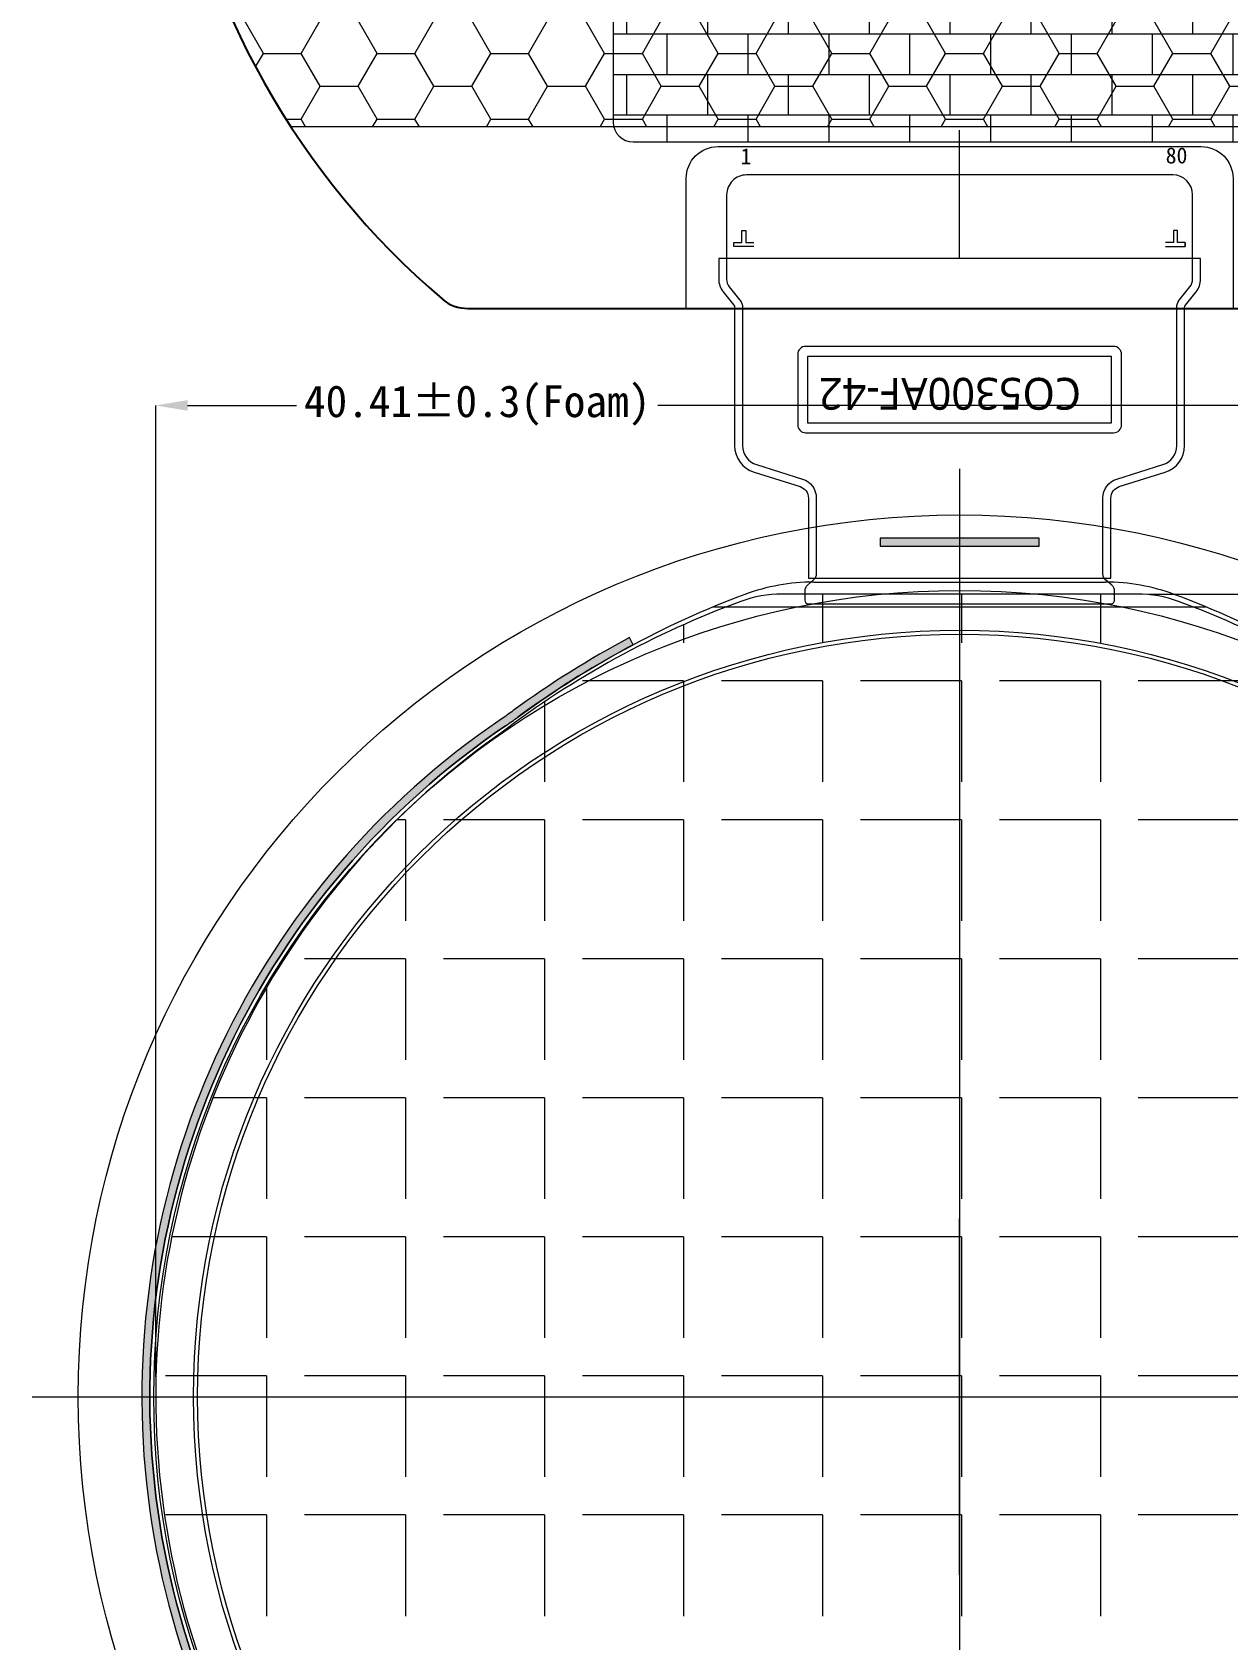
# Model space of a CAD drawing. Header units: millimetres. Extents: x -19 to 3409, y 490 to 920.
# Drawn here: x 3256.1 to 3286.16, y 761.72 to 802.11 of the extents above; entities that cross this region are included whole.
import ezdxf
from ezdxf.lldxf.tags import DXFTag

# ---------------------------------------------------------------- set-up
doc = ezdxf.new("R2010")
doc.units = ezdxf.units.MM
doc.layers.get('0').update_dxf_attribs({"lineweight": 5})
doc.layers.get('Defpoints').update_dxf_attribs({"lineweight": 5})
for name, color, linetype, lineweight in [('COF', 4, 'Continuous', 5), ('COF-IC', 2, 'Continuous', 5), ('DIM', 3, 'Continuous', 5), ('EMI', 5, 'Continuous', 5), ('Encap', 210, 'Continuous', 5), ('ITO', 2, 'Continuous', 5), ('Main-FPC', 2, 'Continuous', 5), ('MFPC', 50, 'Continuous', 5), ('OCA', 4, 'Continuous', 5), ('TAPE-Foam', 32, 'Continuous', 5)]:
    doc.layers.add(name, color=color, linetype=linetype, lineweight=lineweight)
doc.styles.add('汉字', font='')
doc.styles.get('汉字').set_extended_font_data('SimSun')
tags = doc.linetypes.add('CENTER', pattern=[0.6, 0.375, -0.075, 0.075, -0.075]).pattern_tags.tags
tags[10:11] = [DXFTag(74, 4), DXFTag(75, 0), DXFTag(340, '0'), DXFTag(46, 1.0), DXFTag(50, 0.0), DXFTag(44, 0.0), DXFTag(45, 0.0)]
tags[8:9] = [DXFTag(74, 4), DXFTag(75, 0), DXFTag(340, '0'), DXFTag(46, 1.0), DXFTag(50, 0.0), DXFTag(44, 0.0), DXFTag(45, 0.0)]
tags[6:7] = [DXFTag(74, 4), DXFTag(75, 0), DXFTag(340, '0'), DXFTag(46, 1.0), DXFTag(50, 0.0), DXFTag(44, 0.0), DXFTag(45, 0.0)]
tags[4:5] = [DXFTag(74, 4), DXFTag(75, 0), DXFTag(340, '0'), DXFTag(46, 1.0), DXFTag(50, 0.0), DXFTag(44, 0.0), DXFTag(45, 0.0)]
doc.dimstyles.new('DIM', dxfattribs={"dimtxt": 0.8, "dimasz": 0.8, "dimexe": 0, "dimexo": 0.5, "dimgap": 0.11, "dimtad": 0, "dimzin": 1, "dimdsep": 46, "dimtxsty": '汉字', "dimcen": 0, "dimclrd": 256, "dimclre": 256, "dimclrt": 256, "dimadec": 0, "dimazin": 0, "dimtm": 1e-09, "dimtfac": 1, "dimtofl": 0, "dimtmove": 0, "dimatfit": 3, "dimfxl": 0, "dimlwd": 5, "dimlwe": 5, "dimarcsym": 0})

# ---------------------------------------------------------------- blocks, each defined once
blk = doc.blocks.new('*D119')
at = {"layer": 'Defpoints', "color": 0, "lineweight": 5, "transparency": 16777216}
for p in [(3259.211109007985, 792.7295804883908), (3259.211109007985, 767.8292075826089), (3299.616309996625, 767.8292075826089)]:
    blk.add_point(p, dxfattribs=at)
at = {"layer": 'DIM', "lineweight": 5, "transparency": 16777216}
for p, q in [((3259.211109007985, 768.3292075826089), (3259.211109007985, 792.7295804883908)), ((3260.011109007985, 792.7295804883908), (3262.745884886752, 792.7295804883908)), ((3298.816309996625, 792.7295804883908), (3271.828454719155, 792.7295804883908)), ((3299.616309996625, 768.3292075826089), (3299.616309996625, 792.7295804883908))]:
    blk.add_line(p, q, dxfattribs=at)
for points in [[(3260.011109007985, 792.8629138217241), (3260.011109007985, 792.5962471550574), (3259.211109007985, 792.7295804883908)], [(3298.816309996625, 792.8629138217241), (3298.816309996625, 792.5962471550574), (3299.616309996625, 792.7295804883908)]]:
    blk.add_solid(points, dxfattribs=at)
at = {"layer": 'DIM', "lineweight": 5, "transparency": 16777216, "insert": (3267.287169802953, 792.7295804883908), "char_height": 0.8, "attachment_point": 5, "style": '汉字'}
blk.add_mtext('40.41±0.3(Foam)', dxfattribs=at)
blk = doc.blocks.new('*D120')
at = {"layer": 'Defpoints', "color": 0, "lineweight": 5, "transparency": 16777216}
for p in [(3283.659208273764, 787.9918075826093), (3304.563579099112, 787.9918075826093), (3283.248277003934, 747.6566075826092)]:
    blk.add_point(p, dxfattribs=at)
at = {"layer": 'DIM', "lineweight": 5, "transparency": 16777216}
for p, q in [((3284.159208273764, 787.9918075826093), (3304.563579099112, 787.9918075826093)), ((3304.563579099112, 787.1918075826094), (3304.563579099112, 772.3654924988105)), ((3304.563579099112, 748.4566075826092), (3304.563579099112, 763.2829226664081)), ((3283.748277003934, 747.6566075826092), (3304.563579099112, 747.6566075826092))]:
    blk.add_line(p, q, dxfattribs=at)
for points in [[(3304.430245765779, 787.1918075826094), (3304.696912432446, 787.1918075826094), (3304.563579099112, 787.9918075826093)], [(3304.430245765779, 748.4566075826092), (3304.696912432446, 748.4566075826092), (3304.563579099112, 747.6566075826092)]]:
    blk.add_solid(points, dxfattribs=at)
at = {"layer": 'DIM', "lineweight": 5, "transparency": 16777216, "insert": (3304.563579099111, 767.8242075826082), "char_height": 0.8, "attachment_point": 5, "rotation": 90, "style": '汉字'}
blk.add_mtext('40.34±0.3(Foam)', dxfattribs=at)
blk = doc.blocks.new('R151ASM-001-PNL-V01-C')
at = {"layer": 'Encap', "lineweight": 5}
for p, q in [((1278.901680540594, -134.0899492295754), (1278.901680540594, -143.0374342387005)), ((1283.307244968555, -138.563691734138), (1274.496116112635, -138.563691734138))]:
    blk.add_line(p, q, dxfattribs=at)
at = {"layer": 'Encap', "color": 1, "linetype": 'CENTER', "lineweight": 5}
blk.add_circle((1278.901681034914, -138.563691734138), 19.1526, dxfattribs=at)
at = {"layer": 'ITO', "lineweight": 5}
for p, q in [((1285.085914592146, -158.4062917341381), (1272.717446344687, -158.4062917341381)), ((1282.566613553663, -159.0262917341381), (1275.236747527526, -159.0262917341381))]:
    blk.add_line(p, q, dxfattribs=at)
for centre, radius, start, end in [((1278.901681034915, -138.563691734138), 20.35259999999944, 304.0970874401954, 66.10141940124716), ((1295.917254514605, -163.6983408448223), 10, 124.0970874401955, 126.2668215394406), ((1281.773682185737, -136.5918126737857), 23.61962963899451, 233.7331676935665, 249.5096119977411), ((1276.029666694475, -136.5917859352466), 23.61965895676595, 290.4903930216576, 306.2668215394406), ((1275.236747527526, -154.0262917341387), 4.999999999999233, 249.743440126733, 270.000000000026), ((1282.566613553663, -154.0262917341382), 4.999999999999916, 270, 290.2565598732685)]:
    blk.add_arc(centre, radius, start, end, dxfattribs=at)
blk = doc.blocks.new('R151ASM-001-Form-V01-C')
at = {"layer": 'TAPE-Foam', "lineweight": 5}
h = blk.add_hatch(dxfattribs=at)
h.set_pattern_fill('ANGLE', color=32, scale=0.5)
h.set_pattern_definition([(0, (0, 0), (0, 3.4925), [2.54, -0.9525]), (90, (0, 0), (-3.4925, 2.138539473011066e-16), [2.54, -0.9525])])
h.paths.add_polyline_path([(2103.671082170945, 8.456395257467655), (2100.268273648302, 9.938337229628626, 0.1030462216133144), (2099.868990179326, 10.02150970418953), (2091.281983818815, 10.02150970418953, 0.1030461232185083), (2090.882700706893, 9.938337385127106), (2087.480264236097, 8.456559019983171, 0.5836025126329344), (2084.043090949216, -26.81692143713965, 0.07495963867705388), (2090.074763604727, -30.1291796993085, 0.08836556133910736), (2091.110630110986, -30.31369029581047), (2100.040346730126, -30.31369029581047, 0.0883655613390475), (2101.076213236384, -30.12917969930466, 0.07495963867705478), (2107.107885891897, -26.81692143713916, 0.5835958562597043)])
blk.add_line((2091.110630110986, -30.31369029581048), (2100.119684602764, -30.31369029581048), dxfattribs=at)
for centre, radius, start, end in [((2095.425488914877, -10.15109029581041), 20.35259999999944, 305.029647358773, 66.10141940124915), ((2098.043661579467, -8.469682389705708), 23.07893322136698, 232.6531567585053, 249.8005716532164), ((2093.107315261646, -8.469682389705708), 23.07893322136698, 290.1994283467905, 307.3468432414928), ((2091.110630110986, -27.31369029581047), 3, 249.8005716532173, 270), ((2100.040346730126, -27.31369029581047), 3, 270, 290.1994283467905)]:
    blk.add_arc(centre, radius, start, end, dxfattribs=at)
blk = doc.blocks.new('R151ASM-003-MFPC-V01-C')
at = {"lineweight": 5}
h = blk.add_hatch(dxfattribs=at)
h.set_pattern_fill('AR-B816', color=6, scale=0.005)
h.set_pattern_definition([(0, (-2578.061189875767, -802.2023376738929), (0, 1.016), []), (90, (-2578.061189875767, -802.2023376738929), (-1.016, 1.016), [1.016, -1.016])])
h.paths.add_polyline_path([(16.29466531476737, 5.617702585534175, 0.4142135623730951), (15.79466531476737, 6.117702585534175), (-8.205334685232629, 6.117702585534175, 0.4142135623730951), (-8.705334685232629, 5.617702585534175), (-8.705334685232629, 0.6177025855341753, 0.4142135623730951), (-8.205334685232629, 0.1177025855341753), (15.79466531476737, 0.1177025855341753, 0.4142135623730951), (16.29466531476737, 0.6177025855341753)])
at = {"layer": 'EMI', "lineweight": 5}
h = blk.add_hatch(dxfattribs=at)
h.set_pattern_fill('HONEY', color=256, scale=0.3)
h.set_pattern_definition([(0, (-5087.701502150321, -1011.535268402096), (1.42875, 0.8248891934999999), [0.9524999999999999, -1.905]), (120, (-5087.701502150321, -1011.535268402096), (-1.428749996878257, 0.8248891989070172), [0.9524999999999991, -1.904999999999998]), (59.99999999999999, (-5087.701502150321, -1011.535268402096), (3.121742730982646e-09, 1.649778392407017), [-1.905, 0.9524999999999999])])
h.paths.add_polyline_path([(14.83095446354128, 24.77442003689777), (14.83095446354128, 20.77442003683396), (22.61428480604309, 20.77442003687725), (22.61428480604582, 24.77442003687906)])
edge = h.paths.add_edge_path()
edge.add_line((10.83095446354127, 20.77442003681171), (10.83095446354127, 24.77442003690738))
edge.add_line((10.83095446354127, 24.77442003690738), (6.999970584630773, 24.77442003691658))
edge.add_arc((6.999970584634069, 20.77442003690419), 4.00000000001239, 90.00000000021818, 180)
edge.add_line((2.999970584621678, 20.77442003691613), (2.999970584541188, 7.135699138472546))
edge.add_arc((1.999970584541188, 7.135699138478742), 1, 269.99999999979156, 359.999999999645, ccw=False)
edge.add_line((1.99997058453755, 6.135699138478742), (-19.33952933602905, 6.135699138534165))
edge.add_arc((-0.0002161374882128086, 11.43557002665359), 20.05237308704362, 195.3254478143382, 213.0486131612498)
edge.add_line((-16.80827892337003, 0.4999999999999236), (9.69997058459785, 0.4999999999997726))
edge.add_arc((9.69997058459785, 0.9999999999997728), 0.5, 270, 360)
edge.add_line((10.19997058459785, 0.9999999999997726), (10.19997058459785, 9.40155629564026))
edge.add_arc((9.499970584596715, 10.11569913849758), 1.000000000002958, 270.0000000006747, 314.42700400073045, ccw=False)
edge.add_line((9.49997058460849, 9.11569913849462), (7.999970584524362, 9.115699138478591))
edge.add_arc((7.999970584508731, 10.11569913847296), 0.9999999999943725, 180, 270.000000001244, ccw=False)
edge.add_line((6.999970584514358, 10.11569913847904), (6.99997058463623, 19.77442003680846))
edge.add_arc((7.999970584636117, 19.77442003679607), 0.9999999999998863, 90.0000000003322, 179.99999999929, ccw=False)
edge.add_line((7.999970584630319, 20.77442003679596), (10.83095446354127, 20.77442003681171))
at = {"color": 252, "lineweight": 5}
for p, q in [((-5.672495670969056, -2.511010653441872), (-5.672495670969056, -2.411010653441735)), ((-5.672495670969056, -2.411010653441735), (-5.472495670969238, -2.411010653441735)), ((-5.472495670969238, -2.411010653441735), (-5.472495670969238, -2.111010653441781)), ((-5.472495670969238, -2.111010653441781), (-5.372495670969329, -2.111010653441781)), ((-5.372495670969329, -2.111010653441781), (-5.372495670969329, -2.411010653441735)), ((-5.372495670969329, -2.411010653441735), (-5.172495670969511, -2.411010653441735)), ((5.372504329027379, -2.411010653200947), (5.172504329027106, -2.411010653200947)), ((5.372504329027379, -2.411010653682524), (5.172504329027561, -2.411010653682524)), ((5.472504329026833, -2.111010653200992), (5.372504329027379, -2.111010653200992)), ((5.372504329027379, -2.111010653200992), (5.372504329027379, -2.411010653200947)), ((5.472504329026833, -2.411010653200947), (5.472504329026833, -2.111010653200992)), ((5.672504329027106, -2.411010653200947), (5.472504329026833, -2.411010653200947)), ((5.672504329027106, -2.511010653201083), (5.672504329027106, -2.411010653200947)), ((5.672504329027106, -2.41101065320106), (5.672504329027106, -2.511010653201197)), ((-5.172495670228727, -2.511010653441872), (-5.672495670969056, -2.511010653441872)), ((5.172504328620562, -2.511010653201083), (5.672504329027106, -2.511010653201083))]:
    blk.add_line(p, q, dxfattribs=at)
at = {"color": 6, "lineweight": 5}
blk.add_lwpolyline([(16.29466531476737, 5.617702585534175, 0.414213562373095), (15.79466531476737, 6.117702585534175), (-8.205334685232629, 6.117702585534175, 0.414213562373095), (-8.705334685232629, 5.617702585534175), (-8.705334685232629, 0.6177025855341753, 0.414213562373095), (-8.205334685232629, 0.1177025855341753), (15.79466531476737, 0.1177025855341753, 0.414213562373095), (16.29466531476737, 0.6177025855341753), (16.29466531476737, 10.61770258553418, 0.414213562373095), (15.79466531476737, 11.11770258553418), (11.79466531476737, 11.11770258553418, 0.414213562373095), (11.29466531476737, 10.61770258553418), (11.29466531476737, 6.117702585534175)], format="xyb", dxfattribs=at)
at = {"layer": 'EMI', "lineweight": 5}
blk.add_line((9.69997058459785, 0.4999999999998295), (-16.80827892337038, 0.5000000000000568), dxfattribs=at)
at = {"layer": 'Main-FPC', "lineweight": 5}
blk.add_lwpolyline([(-6.872503399999914, -4.06591369379089), (-6.872503399999914, -0.8000000000001819, -0.414213562373095), (-6.072503399999732, 0), (6.072503399999732, -1.13686837721616e-13, -0.414213562373095), (6.872503399999914, -0.8000000000001819), (6.872503399999914, -4.065913693790979)], format="xyb", dxfattribs=at)
at = {"layer": 'MFPC', "linetype": 'Continuous', "lineweight": 25}
blk.add_lwpolyline([(-19.79357086927212, 8.222973742686463, 0.1778818664058995), (-13.00598589270567, -3.827051618930682, 0.1782864169823608), (-12.35739583811346, -4.06591369379089), (11.98313803050587, -4.065913693791003, 0.1834562621886301)], format="xyb", dxfattribs=at)
at = {"color": 255, "lineweight": 5, "style": '汉字'}
for s, p in [('1', (-5.508982062972336, -0.4439783381230882)), ('80', (5.178798999565061, -0.4220380242351212))]:
    blk.add_text(s, height=0.400866169376693, dxfattribs=at).set_placement(p)
blk = doc.blocks.new('T3')
at = {"lineweight": 5}
h = blk.add_hatch(color=256, dxfattribs=at)
h.dxf.hatch_style = 1
edge = h.paths.add_edge_path()
edge.add_arc((2.872014340444574, -1.971905798901911), 23.81965895677754, 117.9623426367695, 126.2668215394562)
edge.add_arc((-17.01557347958641, 25.13464911054179), 9.799999999823006, 304.09708744015467, 306.2668215394215, ccw=False)
edge.add_arc((-2.307487534380925e-12, 2.597921877622866e-14), 20.55259999999882, 124.0970874401983, 246.1024712178218)
edge.add_line((-8.325902526572463, -18.79065496138981), (-8.183333646836218, -18.85318767789033))
edge.add_line((-8.183333646836218, -18.85318767789033), (-8.08929323371376, -18.67604260781854))
edge.add_line((-8.08929323371376, -18.67604260781854), (-8.245223690147213, -18.60764931579013))
edge.add_arc((-2.138733634637902e-12, -5.540012892879531e-14), 20.35259999999883, 124.0970874401985, 246.10141940122878, ccw=False)
edge.add_arc((-17.01557347958936, 25.13464911054162), 9.99999999982467, 304.09708744017, 306.2668215394364)
edge.add_arc((2.872014340444411, -1.971905798901918), 23.61965895677739, 117.96234263676911, 126.26682153945589, ccw=False)
edge.add_line((-8.2030346763745, 18.89029874686776), (-8.296812906086416, 19.06694993885958))
h.paths.add_polyline_path([(-1.99999950568008, 21.56259999999986), (-1.99999950568008, 21.36260000000004), (2.00000049431992, 21.36260000000004), (2.00000049431992, 21.56259999999986)])
edge = h.paths.add_edge_path()
edge.add_arc((17.01557442032597, 25.13464847389723), 10.00000000000054, 233.7331676935589, 235.9029104155806, ccw=False)
edge.add_arc((-2.872001150817578, -1.971879060341493), 23.61962963898251, 53.73316769356646, 62.03765309174332)
edge.add_line((8.203035674453986, 18.89029876465031), (8.29681390416954, 19.06694995664839))
edge.add_arc((-2.872001150862559, -1.971879060318493), 23.81962963899059, 53.733167693447, 62.03765312748618, ccw=False)
edge.add_arc((17.01557442033015, 25.13464847389668), 9.800000000002553, 233.7331676935358, 235.9029104155576)
edge.add_arc((3.723243935382925e-12, -5.173639294753229e-13), 20.55259999999827, -26.128888975245616, 55.902910415578674, ccw=False)
edge.add_line((18.45224021488957, -9.051198694763457), (19.78007606021401, -9.051198694770962))
edge.add_arc((-1.616484723854228e-12, -1.34754429836903e-11), 21.75259999999759, 334.8308760117934, 335.4115606426888, ccw=False)
edge.add_line((19.68732916040062, -9.251198694770324), (18.12853136550528, -9.251198694761692))
edge.add_arc((3.5456082514429e-12, -3.76143560743003e-13), 20.35259999999837, 332.9642548716508, 415.9029104155778)
edge = h.paths.add_edge_path()
edge.add_arc((-7.062794793455396e-12, -3.918643187716953e-12), 21.75260000000445, 320.4493122398357, 321.1292040769038, ccw=False)
edge.add_line((16.77259376115262, -13.85119869482094), (15.18399359445311, -13.85119869482981))
edge.add_arc((3.556266392479301e-12, -3.304023721284466e-13), 20.55259999999831, 293.8975708100345, 317.6281884216128, ccw=False)
edge.add_line((8.325916309976492, -18.7906488541314), (8.183334359795936, -18.85318715858978))
edge.add_line((8.183334359795936, -18.85318715858978), (8.089293940674452, -18.67604207721854))
edge.add_line((8.089293940674452, -18.67604207721854), (8.245237483995425, -18.60764320360112))
edge.add_arc((3.550937321961101e-12, -3.836930773104541e-13), 20.35259999999837, 293.8986230721289, 317.8761915343078)
edge.add_line((15.09546623838816, -13.65119869483022), (16.93577222787917, -13.65119869482009))
h.paths.add_polyline_path([(-1.999999501235379, -21.22260125940443), (-1.999999501235379, -21.42260125940425), (2.000000498764621, -21.42260125940425), (2.000000498764621, -21.22260125940443)])
at = {"color": 1, "linetype": 'CENTER'}
for points in [[(0, 23.31000000000006), (0, -23.31000000000017)], [(-23.30999999999995, 2.273736754432321e-13), (23.30999999999995, 2.273736754432321e-13)]]:
    blk.add_lwpolyline(points, dxfattribs=at)
at = {"lineweight": 5}
blk.add_lwpolyline([(-1.99999950568008, 21.56259999999986), (-1.99999950568008, 21.36260000000004), (2.00000049431992, 21.36260000000004), (2.00000049431992, 21.56259999999986)], close=True, dxfattribs=at)
blk.add_lwpolyline([(-8.296812906086416, 19.06694993885958, 0.03625099192828809), (-11.21841887774281, 17.23319364215786, -0.009467533837635518), (-11.52172385557515, 17.01937854787525, 0.5890766588428189), (-8.325902526572463, -18.79065496138981), (-8.183333646836218, -18.85318767789033), (-8.08929323371376, -18.67604260781854), (-8.245223690147213, -18.60764931579013, -0.5890704768647184), (-11.40960447549105, 16.85376078128718, 0.00946753383763371), (-11.10010960015188, 17.07193944892265, -0.03625099192828864), (-8.2030346763745, 18.89029874686776)], format="xyb", close=True, dxfattribs=at)
at = {"color": 6, "linetype": 'Continuous'}
for centre, radius in [((0, -5.684341886080801e-14), 22.15), ((-4.943199201079551e-07, 1.70530256582424e-13), 19.2526)]:
    blk.add_circle(centre, radius, dxfattribs=at)

msp = doc.modelspace()

# ---------------------------------------------------------------- linework, layer by layer
at = {"layer": 'COF', "color": 1, "ltscale": 0.1}
msp.add_line((3279.413709814927, 796.4201755875561), (3279.413709814927, 799.6484535126328), dxfattribs=at)
at = {"layer": 'COF', "linetype": 'Continuous'}
msp.add_lwpolyline([(3273.558709814249, 798.0202088343781), (3273.55870981445, 795.8987531533946, 0.1703036225906004), (3273.62444917155, 795.7113446377176), (3273.892970457286, 795.3756930305802, -0.1703036202295707), (3273.95870981425, 795.1882845177175), (3273.958709814449, 791.7214003835402, 0.3272098857156572), (3274.30814413135, 791.2446090495176), (3275.462275496855, 790.8801465112834, -0.3272098834752548), (3275.81170981205, 790.4033551802175), (3275.81170981205, 788.5014077403729, -0.2137836718192613), (3275.74483663825, 788.3521520896176), (3275.587082991215, 788.211445576673, 0.2137836724683963), (3275.52020981205, 788.0621899269175), (3275.52020981225, 787.841798832853, 0.4142135609672074), (3275.62020981305, 787.7417988353176), (3283.207209815724, 787.7417988353176, 0.414213565962589), (3283.307209816349, 787.8417988347176), (3283.307209816349, 788.0621899306424, 0.2137836692840727), (3283.24033663815, 788.2114455783176), (3283.082582991916, 788.3521520902077, -0.2137836741352932), (3283.01570981625, 788.5014077420176), (3283.01570981625, 790.4033551806176, -0.3272098845983776), (3283.36514413235, 790.8801465132176), (3284.519275499087, 791.244609049709, 0.3272098845983413), (3284.86870981525, 791.7214003823176), (3284.86870981525, 795.1882845163176, -0.170303621478565), (3284.93444917255, 795.3756930307176), (3285.202970458236, 795.7113446376924, 0.1703036202981809), (3285.26870981525, 795.8987531506176), (3285.26870981525, 798.0202088344253, 0.414213562282108), (3284.76870981545, 798.5202088344253), (3274.058709814405, 798.5202088344253, 0.4142135624640987)], format="xyb", close=True, dxfattribs=at)
at = {"layer": 'COF', "color": 6}
msp.add_lwpolyline([(3283.215709815974, 788.391798835317), (3283.21570981625, 790.4033551806176, -0.3272098845983741), (3283.425370405899, 790.6894299801788), (3284.579501772618, 791.0538925166644, 0.3272098845983399), (3285.068709815249, 791.7214003823176), (3285.068709815249, 795.1882845163176, -0.1703036214785608), (3285.090622934371, 795.2507540211233), (3285.3591442201, 795.5864056281514, 0.1703036202981778), (3285.46870981525, 795.8987531498822), (3285.46870981525, 796.4201755875561), (3273.3587098144, 796.4201755875561), (3273.35870981445, 795.8987531533758, 0.1703036225906055), (3273.468275409613, 795.5864056282664), (3273.736796695403, 795.250754021062, -0.1703036202295673), (3273.758709814249, 795.1882845169822), (3273.75870981445, 791.7214003835286, 0.3272098857156542), (3274.247917858122, 791.0538925163771), (3275.402049223004, 790.6894299783401, -0.3272098834752514), (3275.611709812049, 790.4033551797677), (3275.611709812049, 788.391798835317)], format="xyb", close=True, dxfattribs=at)
at = {"layer": 'COF-IC'}
msp.add_lwpolyline([(3283.283709814928, 794.2131488348176), (3275.543709814927, 794.2131488348176, 0.4142135623730953), (3275.343709814927, 794.0131488348176), (3275.343709814927, 792.2431488348176, 0.414213562373095), (3275.543709814927, 792.0431488348175), (3283.283709814928, 792.0431488348175, 0.4142135623730955), (3283.483709814927, 792.2431488348176), (3283.483709814927, 794.0131488348176, 0.4142135623730969)], format="xyb", close=True, dxfattribs=at)
msp.add_lwpolyline([(3275.593709814927, 793.9631488348176), (3275.593709814927, 792.2931488348175), (3283.233709814927, 792.2931488348175), (3283.233709814927, 793.9631488348176)], close=True, dxfattribs=at)
at = {"layer": 'OCA', "lineweight": 5}
msp.add_circle((3279.413708513665, 767.8292075826084), 20.2526, dxfattribs=at)

# ---------------------------------------------------------------- block references
at = {"lineweight": 5}
for name, p in [('R151ASM-003-MFPC-V01-C', (3279.413670934523, 799.2311862405181)), ('T3', (3279.413709007985, 767.8292075826085))]:
    msp.add_blockref(name, p, dxfattribs=at)
at = {"layer": 'ITO', "lineweight": 5, "rotation": 180}
msp.add_blockref('R151ASM-001-PNL-V01-C', (4558.315389548579, 629.2655158484706), dxfattribs=at)
at = {"layer": 'TAPE-Foam', "lineweight": 5, "rotation": 180}
msp.add_blockref('R151ASM-001-Form-V01-C', (5374.989197922861, 757.6781172867982), dxfattribs=at)

# ---------------------------------------------------------------- texts
at = {"layer": 'COF-IC', "lineweight": 5, "insert": (3275.875355744667, 792.6220753996415), "char_height": 0.8, "width": 1.448706472471486, "attachment_point": 3, "rotation": 180, "style": '汉字'}
msp.add_mtext('{\\fMicrosoft YaHei|b0|i0|c134|p34;\\C6;CO5300AF-42}', dxfattribs=at)

# ---------------------------------------------------------------- dimensions: what is measured, and where the dimension line sits
at = {"layer": 'DIM', "lineweight": 5}
dim = msp.add_linear_dim(base=(3259.211109007985, 792.7295804883908), p1=(3299.616309996625, 767.8292075826089), p2=(3259.211109007985, 767.8292075826089), angle=180, text='<>(Foam)', dimstyle='DIM', override={"dimtol": 1, "dimtp": 0.3, "dimtm": 0.3, "dimfxl": 0.8, "dimarcsym": 1}, dxfattribs=at)
dim.commit()
dim.dimension.update_dxf_attribs({"geometry": '*D119', "text_midpoint": (3267.287169802953, 792.7295804883908), "dimtype": 160})
dim = msp.add_linear_dim(base=(3304.563579099112, 787.9918075826093), p1=(3283.248277003932, 747.656607582609), p2=(3283.659208273762, 787.9918075826089), angle=270, text='<>(Foam)', dimstyle='DIM', override={"dimgap": 0.11, "dimtol": 1, "dimlim": 0, "dimtp": 0.3, "dimtm": 0.3, "dimfxl": 0.8, "dimlwd": 5, "dimlwe": 5, "dimarcsym": 1}, dxfattribs=at)
dim.commit()
dim.dimension.update_dxf_attribs({"geometry": '*D120', "text_midpoint": (3304.563579099111, 767.8242075826082)})

doc.saveas('drawing.dxf')
